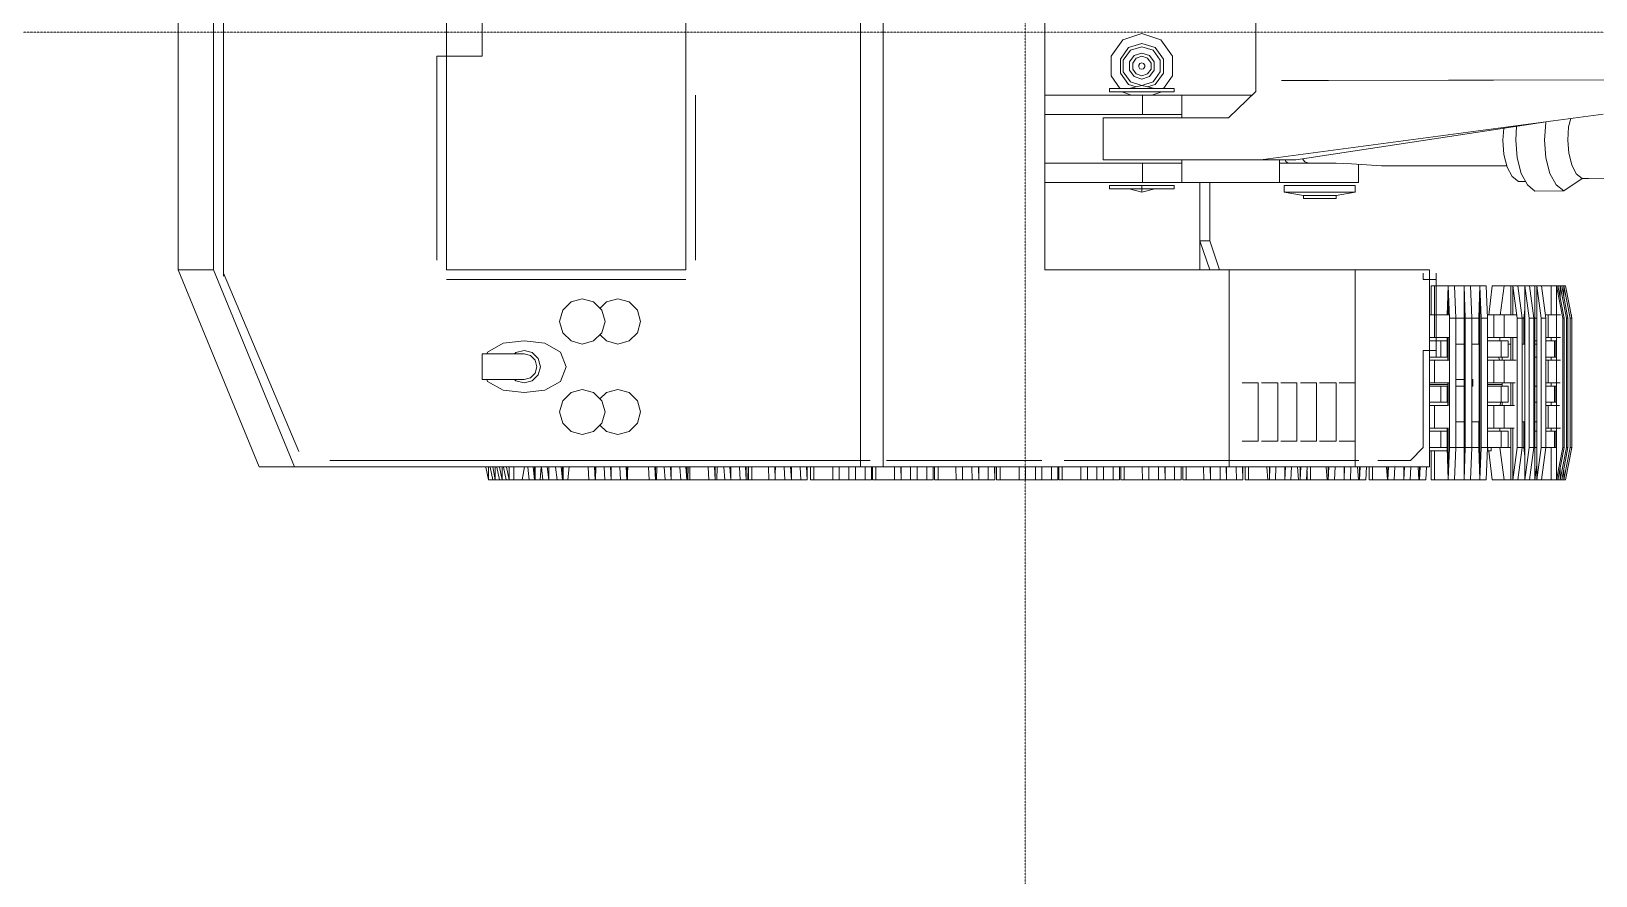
# Model space of a CAD drawing. Header units: millimetres. Extents: x -36433 to 17091, y -3786 to 28324.
# Drawn here: x -223 to 5162, y 3074 to 5982 of the extents above; entities that cross this region are included whole.
import ezdxf

# ---------------------------------------------------------------- set-up
doc = ezdxf.new("R2010")
doc.units = ezdxf.units.MM
doc.linetypes.add('HIDDEN2', pattern=[0.1875, 0.125, -0.0625])

msp = doc.modelspace()

# ---------------------------------------------------------------- linework, layer by layer
at = {"color": 0, "linetype": 'Continuous', "lineweight": 5}
for p, q in [((2631.5, 7465.9), (2631.5, 4482.2)), ((2709.6, 4482.2), (2709.6, 7465.9)), ((282, 6797.8), (282, 5161)), ((404.6, 6797.8), (404.6, 5161)), ((1206.2, 6797.8), (1206.2, 5161)), ((2029.5, 5161), (2029.5, 6797.8)), ((3266, 5161), (3266, 6797.8)), ((438.2, 6775.4), (438.2, 5139.2)), ((3992.5, 5774.4), (3992.5, 6186.3)), ((1328.8, 6063), (1328.8, 5896.3)), ((3494.4, 5897), (3534.9, 5953)), ((3553.7, 5926), (3526, 5886.4)), ((3534.9, 5953), (3600.1, 5974.1)), ((3600.1, 5940.5), (3553.7, 5926)), ((3600.1, 5929.3), (3560.6, 5916.8)), ((3600.1, 5974.1), (3665.4, 5953)), ((3645.6, 5926), (3600.1, 5940.5)), ((3638.7, 5916.8), (3600.1, 5929.3)), ((3674.3, 5886.4), (3645.6, 5926)), ((3665.4, 5953), (3705.9, 5897)), ((1172.6, 5896.3), (1172.6, 5194.6)), ((1328.8, 5896.3), (1172.6, 5896.3)), ((3494.4, 5828.5), (3494.4, 5897)), ((3526, 5886.4), (3526, 5838.3)), ((3560.6, 5916.8), (3535.9, 5883.2)), ((3535.9, 5883.2), (3535.9, 5842.3)), ((3573.4, 5899), (3557.6, 5876.6)), ((3557.6, 5876.6), (3557.6, 5848.9)), ((3568.5, 5872.6), (3580.4, 5889.7)), ((3568.5, 5852.2), (3568.5, 5872.6)), ((3600.1, 5906.9), (3573.4, 5899)), ((3580.4, 5889.7), (3600.1, 5896.3)), ((3593.2, 5871.9), (3589.3, 5866)), ((3600.1, 5873.9), (3593.2, 5871.9)), ((3625.8, 5899), (3600.1, 5906.9)), ((3619.9, 5889.7), (3600.1, 5896.3)), ((3600.1, 5873.9), (3606.1, 5871.9)), ((3606.1, 5871.9), (3610, 5866)), ((3631.8, 5872.6), (3619.9, 5889.7)), ((3642.6, 5876.6), (3625.8, 5899)), ((3631.8, 5852.2), (3631.8, 5872.6)), ((3663.4, 5883.2), (3638.7, 5916.8)), ((3642.6, 5848.9), (3642.6, 5876.6)), ((3663.4, 5842.3), (3663.4, 5883.2)), ((3674.3, 5838.3), (3674.3, 5886.4)), ((3705.9, 5897), (3705.9, 5828.5)), ((3525, 5784.3), (3494.4, 5828.5)), ((3526, 5838.3), (3553.7, 5799.5)), ((3535.9, 5842.3), (3560.6, 5808.7)), ((3557.6, 5848.9), (3573.4, 5826.5)), ((3580.4, 5835.7), (3568.5, 5852.2)), ((3573.4, 5826.5), (3600.1, 5817.9)), ((3600.1, 5829.1), (3580.4, 5835.7)), ((3589.3, 5866), (3589.3, 5859.4)), ((3589.3, 5859.4), (3593.2, 5853.5)), ((3593.2, 5853.5), (3600.1, 5851.5)), ((3600.1, 5851.5), (3606.1, 5853.5)), ((3619.9, 5835.7), (3600.1, 5829.1)), ((3600.1, 5817.9), (3625.8, 5826.5)), ((3606.1, 5853.5), (3610, 5859.4)), ((3610, 5866), (3610, 5859.4)), ((3631.8, 5852.2), (3619.9, 5835.7)), ((3625.8, 5826.5), (3642.6, 5848.9)), ((3638.7, 5808.7), (3663.4, 5842.3)), ((3645.6, 5799.5), (3674.3, 5838.3)), ((3705.9, 5828.5), (3674.3, 5785)), ((2063.2, 5194.6), (2063.2, 5762.6)), ((3266, 5762.6), (3979.7, 5762.6)), ((3488.4, 5785), (3488.4, 5773.8)), ((3710.8, 5785), (3488.4, 5785)), ((3488.4, 5773.8), (3710.8, 5773.8)), ((3534.9, 5772.4), (3533.9, 5773.8)), ((3564.5, 5762.6), (3534.9, 5772.4)), ((3553.7, 5799.5), (3580.4, 5790.9)), ((3600.1, 5795.5), (3555.7, 5785)), ((3560.6, 5808.7), (3600.1, 5795.5)), ((3600.1, 5795.5), (3638.7, 5808.7)), ((3644.6, 5785), (3600.1, 5795.5)), ((3602.1, 5762.6), (3602.1, 5695.4)), ((3618.9, 5790.9), (3645.6, 5799.5)), ((3665.4, 5772.4), (3634.7, 5762.6)), ((3665.4, 5773.8), (3665.4, 5772.4)), ((3710.8, 5773.8), (3710.8, 5785)), ((3737.5, 5762.6), (3737.5, 5684.2)), ((3898.6, 5684.8), (3992.5, 5774.4)), ((4080.5, 5813.3), (6436.9, 5815.9)), ((4242.6, 5813.3), (4080.5, 5813.3)), ((4655.7, 5814), (4810.9, 5814)), ((3737.5, 5695.4), (3265.1, 5695.4)), ((3466.7, 5684.2), (3483.5, 5684.2)), ((3466.7, 5539.8), (3466.7, 5684.2)), ((3483.5, 5684.2), (3552.7, 5684.8)), ((3552.7, 5684.8), (3898.6, 5684.8)), ((4017.2, 5540.5), (5187.5, 5697.3)), ((5006.6, 5672.9), (4129.9, 5539.8)), ((4887, 5607.7), (4890, 5655.2)), ((4985.9, 5607.7), (4990.8, 5668.3)), ((4990.8, 5668.3), (4990.8, 5670.3)), ((5076.8, 5682.2), (5068.9, 5653.2)), ((4845.5, 5648.6), (4842.6, 5607.7)), ((4842.6, 5607.7), (4846.5, 5557.6)), ((4892, 5546.4), (4887, 5607.7)), ((4985.9, 5607.7), (4990.8, 5546.4)), ((5065.9, 5607.7), (5068.9, 5653.2)), ((5069.9, 5562.2), (5065.9, 5607.7)), ((4846.5, 5557.6), (4857.4, 5514.1)), ((5079.8, 5522.1), (5069.9, 5562.2)), ((3266, 5528.6), (3737.5, 5528.6)), ((4129.9, 5539.8), (3466.7, 5539.8)), ((3602.1, 5528.6), (3602.1, 5462.1)), ((3737.5, 5539.8), (3737.5, 5462.1)), ((3772.1, 5539.8), (4017.2, 5540.5)), ((3838.3, 5539.8), (3838.3, 5539.8)), ((4129.9, 5539.8), (4017.2, 5540.5)), ((4073.6, 5539.8), (4073.6, 5462.1)), ((4268.3, 5528.6), (4073.6, 5528.6)), ((4093.3, 5539.8), (4095.3, 5533.9)), ((4095.3, 5533.9), (4103.2, 5528)), ((4161.5, 5532.6), (4152.6, 5543.1)), ((4176.4, 5528.6), (4161.5, 5532.6)), ((4321.7, 5525.3), (4268.3, 5528.6)), ((4424.5, 5519.4), (4321.7, 5525.3)), ((4345.4, 5523.4), (4345.4, 5462.1)), ((4424.5, 5519.4), (4855.4, 5519.4)), ((4857.4, 5514.1), (4875.2, 5481.9)), ((4905.8, 5493.1), (4892, 5546.4)), ((4990.8, 5546.4), (5004.7, 5493.1)), ((5095.6, 5491.7), (5079.8, 5522.1)), ((4345.4, 5462.1), (3265.1, 5462.1)), ((3488.4, 5450.9), (3488.4, 5439.7)), ((3710.8, 5450.9), (3488.4, 5450.9)), ((3488.4, 5439.7), (3710.8, 5439.7)), ((3600.1, 5428.5), (3555.7, 5439.7)), ((3600.1, 5450.9), (3600.1, 5428.5)), ((3600.1, 5428.5), (3644.6, 5439.7)), ((3710.8, 5439.7), (3710.8, 5450.9)), ((3799.8, 5462.1), (3799.8, 5161)), ((3833.4, 5462.1), (3833.4, 5261.1)), ((4089.4, 5450.9), (4089.4, 5428.5)), ((4089.4, 5450.9), (4334.5, 5450.9)), ((4334.5, 5450.9), (4334.5, 5428.5)), ((4875.2, 5481.9), (4896.9, 5464.7)), ((4896.9, 5464.7), (4920.6, 5464.7)), ((4927.6, 5453.5), (4905.8, 5493.1)), ((4953.3, 5431.8), (4927.6, 5453.5)), ((5004.7, 5493.1), (5026.4, 5453.5)), ((5026.4, 5453.5), (5053.1, 5432.4)), ((5053.1, 5432.4), (5115.4, 5475.9)), ((5115.4, 5475.9), (5095.6, 5491.7)), ((6173.9, 5476.6), (5115.4, 5475.9)), ((5115.4, 5475.9), (5137.1, 5475.9)), ((5118.3, 5475.9), (5118.3, 5475.3)), ((5137.1, 5475.9), (5137.1, 5475.9)), ((4089.4, 5428.5), (4334.5, 5428.5)), ((4156.6, 5417.3), (4089.4, 5428.5)), ((4156.6, 5417.3), (4156.6, 5406.1)), ((4268.3, 5417.3), (4156.6, 5417.3)), ((4156.6, 5406.1), (4268.3, 5406.1)), ((4334.5, 5428.5), (4268.3, 5417.3)), ((4268.3, 5406.1), (4268.3, 5417.3)), ((5053.1, 5432.4), (4953.3, 5431.8)), ((3799.8, 5261.1), (3833.4, 5161)), ((3833.4, 5261.1), (3799.8, 5261.1)), ((3867, 5161), (3833.4, 5261.1)), ((282, 5161), (560.8, 4482.2)), ((282, 5161), (404.6, 5161)), ((404.6, 5161), (683.3, 4482.2)), ((438.2, 5149.8), (698.2, 4535)), ((1206.2, 5161), (2029.5, 5161)), ((1206.2, 5128), (2029.5, 5128)), ((4590.5, 5161), (3266, 5161)), ((3900.6, 5161), (3900.6, 4482.2)), ((4334.5, 4482.2), (4334.5, 5161)), ((4568.8, 5128), (4568.8, 5149.8)), ((4613.2, 5128), (4568.8, 5128)), ((4590.5, 4482.2), (4590.5, 5161)), ((4613.2, 4860.5), (4613.2, 5149.8)), ((4596.4, 5005.4), (4596.4, 5105.6)), ((4596.4, 5105.6), (4785.2, 5105.6)), ((4607.3, 4927.7), (4607.3, 5105.6)), ((4654.8, 5105.6), (4650.8, 5004.8)), ((4658.7, 4994.2), (4654.8, 5105.6)), ((4654.8, 5005.4), (4654.8, 5105.6)), ((4676.5, 5105.6), (4680.5, 4994.2)), ((4709.1, 5105.6), (4709.1, 4437.4)), ((4713.1, 4994.2), (4709.1, 5105.6)), ((4730.9, 5105.6), (4735.8, 4994.2)), ((4759.5, 4994.2), (4763.5, 5105.6)), ((4763.5, 5105.6), (4763.5, 4437.4)), ((4768.4, 4994.2), (4763.5, 5105.6)), ((4785.2, 5105.6), (4790.2, 4994.2)), ((4806, 5105.6), (4794.1, 5004.8)), ((5058, 5105.6), (4806, 5105.6)), ((4847.5, 5105.6), (4833.7, 5004.8)), ((4870.2, 5005.4), (4870.2, 5105.6)), ((4877.2, 5105.6), (4892, 4994.2)), ((4877.2, 5005.4), (4877.2, 5105.6)), ((4908.8, 4994.2), (4894, 5105.6)), ((4918.7, 5105.6), (4933.5, 4994.2)), ((4918.7, 4437.4), (4918.7, 5105.6)), ((4934.5, 5105.6), (4949.3, 4994.2)), ((4952.3, 5105.6), (4952.3, 4437.4)), ((4959.2, 5105.6), (4974, 4994.2)), ((4959.2, 4437.4), (4959.2, 5105.6)), ((4990.8, 4994.2), (4976, 5105.6)), ((5008.6, 5105.6), (5008.6, 5005.4)), ((5027.4, 5105.6), (5027.4, 4437.4)), ((5049.1, 4994.2), (5027.4, 5105.6)), ((5032.3, 5105.6), (5033.3, 5105.6)), ((5054.1, 4994.2), (5032.3, 5105.6)), ((5033.3, 5105.6), (5033.3, 5100.3)), ((5040.2, 5105.6), (5062, 4994.2)), ((5040.2, 5105.6), (5040.2, 5064.7)), ((5066.9, 4994.2), (5045.2, 5105.6)), ((5053.1, 5105.6), (5074.8, 4994.2)), ((5053.1, 5064.7), (5053.1, 5105.6)), ((5079.8, 4994.2), (5058, 5105.6)), ((1595.6, 4983), (1606.5, 5021.9)), ((1606.5, 5021.9), (1635.2, 5050.3)), ((1635.2, 5050.3), (1673.7, 5060.8)), ((1673.7, 5060.8), (1712.3, 5050.3)), ((1712.3, 5050.3), (1740.9, 5021.9)), ((1734, 5027.8), (1756.7, 5050.3)), ((1740.9, 5021.9), (1751.8, 4983)), ((1756.7, 5050.3), (1796.3, 5060.8)), ((1796.3, 5060.8), (1834.8, 5050.3)), ((1834.8, 5050.3), (1863.5, 5021.9)), ((1863.5, 5021.9), (1874.4, 4983)), ((4914.7, 4994.2), (4918.7, 5023.9)), ((1606.5, 4944.2), (1595.6, 4983)), ((1751.8, 4983), (1740.9, 4944.2)), ((1863.5, 4944.2), (1874.4, 4983)), ((4657.7, 5005.4), (4590.5, 5005.4)), ((4658.7, 4994.2), (4658.7, 4548.8)), ((4658.7, 4994.2), (4709.1, 4994.2)), ((4680.5, 4548.8), (4680.5, 4994.2)), ((4713.1, 4994.2), (4763.5, 4994.2)), ((4713.1, 4548.8), (4713.1, 4994.2)), ((4735.8, 4994.2), (4735.8, 4548.8)), ((4759.5, 4994.2), (4759.5, 4905.3)), ((4768.4, 4994.2), (4790.2, 4994.2)), ((4768.4, 4548.8), (4768.4, 4994.2)), ((4790.2, 5005.4), (4789.2, 5005.4)), ((4790.2, 5005.4), (4890, 5005.4)), ((4790.2, 5005.4), (4790.2, 4548.8)), ((4811.9, 4927.7), (4811.9, 5005.4)), ((4847.5, 4927.7), (4847.5, 5005.4)), ((4892, 4994.2), (4918.7, 4994.2)), ((4892, 4548.8), (4892, 4994.2)), ((4908.8, 4548.8), (4908.8, 4994.2)), ((4914.7, 4994.2), (4914.7, 4905.3)), ((4933.5, 4994.2), (4959.2, 4994.2)), ((4933.5, 4994.2), (4933.5, 4548.8)), ((4949.3, 4994.2), (4949.3, 4548.8)), ((4974, 4994.2), (4974, 4548.8)), ((4974, 4994.2), (4990.8, 4994.2)), ((4988.8, 5005.4), (5041.2, 5005.4)), ((4990.8, 4994.2), (4990.8, 4548.8)), ((4998.7, 4927.7), (4998.7, 5005.4)), ((5049.1, 4994.2), (5054.1, 4994.2)), ((5049.1, 4548.8), (5049.1, 4994.2)), ((5054.1, 4994.2), (5054.1, 4548.8)), ((5062, 4994.2), (5062, 4548.8)), ((5062, 4994.2), (5066.9, 4994.2)), ((5066.9, 4548.8), (5066.9, 4994.2)), ((5074.8, 4994.2), (5079.8, 4994.2)), ((5074.8, 4994.2), (5074.8, 4548.8)), ((5078.8, 5005.4), (5076.8, 5005.4)), ((5078.8, 4998.9), (5078.8, 5005.4)), ((5079.8, 4548.8), (5079.8, 4994.2)), ((1400.9, 4907.9), (1347.5, 4877.6)), ((1400.9, 4907.9), (1473.1, 4916.5)), ((1473.1, 4916.5), (1545.2, 4907.9)), ((1545.2, 4907.9), (1598.6, 4877.6)), ((1606.5, 4944.2), (1635.2, 4915.8)), ((1635.2, 4915.8), (1673.7, 4905.3)), ((1712.3, 4915.8), (1673.7, 4905.3)), ((1740.9, 4944.2), (1712.3, 4915.8)), ((1734, 4937.6), (1756.7, 4915.8)), ((1756.7, 4915.8), (1796.3, 4905.3)), ((1796.3, 4905.3), (1834.8, 4915.8)), ((1834.8, 4915.8), (1863.5, 4944.2)), ((4650.8, 4916.5), (4589.5, 4916.5)), ((4590.5, 4927.7), (4657.7, 4927.7)), ((4629.1, 4916.5), (4629.1, 4860.5)), ((4650.8, 4860.5), (4650.8, 4927.7)), ((4650.8, 4905.3), (4654.8, 4905.3)), ((4652.8, 4905.3), (4650.8, 4905.3)), ((4652.8, 4849.3), (4652.8, 4905.3)), ((4654.8, 4927), (4654.8, 4848.6)), ((4679.5, 4905.3), (4709.1, 4905.3)), ((4735.8, 4905.3), (4763.5, 4905.3)), ((4763.5, 4916.5), (4761.5, 4916.5)), ((4761.5, 4916.5), (4761.5, 4637.8)), ((4890, 4927.7), (4790.2, 4927.7)), ((4790.2, 4916.5), (4860.4, 4916.5)), ((4832.7, 4915.8), (4832.7, 4927.7)), ((4836.6, 4860.5), (4836.6, 4916.5)), ((4860.4, 4916.5), (4860.4, 4860.5)), ((4860.4, 4905.3), (4870.2, 4905.3)), ((4870.2, 4848.6), (4870.2, 4927)), ((4877.2, 4927), (4877.2, 4849.3)), ((4918.7, 4905.3), (4908.8, 4905.3)), ((4949.3, 4916.5), (4959.2, 4916.5)), ((4959.2, 4905.3), (4949.3, 4905.3)), ((4989.8, 4916.5), (5025.4, 4916.5)), ((5041.2, 4927.7), (4990.8, 4927.7)), ((5008.6, 4915.8), (5008.6, 4927)), ((5020.5, 4916.5), (5020.5, 4860.5)), ((5025.4, 4860.5), (5025.4, 4916.5)), ((1328.8, 4871.7), (1473.1, 4871.7)), ((1328.8, 4782.7), (1328.8, 4871.7)), ((1347.5, 4877.6), (1344.6, 4871.7)), ((1445.4, 4875.6), (1440.5, 4871.7)), ((1473.1, 4882.9), (1445.4, 4875.6)), ((1500.7, 4875.6), (1473.1, 4882.9)), ((1473.1, 4871.7), (1495.8, 4865.7)), ((1495.8, 4865.7), (1511.6, 4849.3)), ((1521.5, 4855.2), (1500.7, 4875.6)), ((1511.6, 4849.3), (1517.5, 4826.9)), ((1529.4, 4826.9), (1521.5, 4855.2)), ((1598.6, 4877.6), (1618.4, 4826.9)), ((4568.8, 4882.9), (4613.2, 4882.9)), ((4568.8, 4548.8), (4568.8, 4882.9)), ((4650.8, 4860.5), (4590.5, 4860.5)), ((4590.5, 4849.3), (4656.7, 4849.3)), ((4607.3, 4771.5), (4607.3, 4849.3)), ((4651.8, 4871.7), (4649.8, 4871.7)), ((4654.8, 4848.6), (4652.8, 4849.3)), ((4761.5, 4860.5), (4763.5, 4860.5)), ((4860.4, 4860.5), (4790.2, 4860.5)), ((4790.2, 4849.3), (4888, 4849.3)), ((4811.9, 4771.5), (4811.9, 4849.3)), ((4827.7, 4859.8), (4831.7, 4848.6)), ((4840.6, 4860.5), (4840.6, 4849.3)), ((4847.5, 4771.5), (4847.5, 4849.3)), ((4958.2, 4860.5), (4949.3, 4860.5)), ((5025.4, 4860.5), (4989.8, 4860.5)), ((4990.8, 4849.3), (5041.2, 4849.3)), ((4998.7, 4771.5), (4998.7, 4849.3)), ((5008.6, 4848.6), (5008.6, 4860.5)), ((1511.6, 4805.1), (1495.8, 4788.7)), ((1500.7, 4778.8), (1521.5, 4799.2)), ((1517.5, 4826.9), (1511.6, 4805.1)), ((1521.5, 4799.2), (1529.4, 4826.9)), ((1618.4, 4826.9), (1598.6, 4776.8)), ((1328.8, 4782.7), (1473.1, 4782.7)), ((1347.5, 4776.8), (1344.6, 4782.7)), ((1400.9, 4746.5), (1347.5, 4776.8)), ((1473.1, 4737.9), (1400.9, 4746.5)), ((1445.4, 4778.8), (1440.5, 4782.7)), ((1473.1, 4771.5), (1445.4, 4778.8)), ((1495.8, 4788.7), (1473.1, 4782.7)), ((1473.1, 4771.5), (1500.7, 4778.8)), ((1545.2, 4746.5), (1473.1, 4737.9)), ((1598.6, 4776.8), (1545.2, 4746.5)), ((1635.2, 4738.6), (1673.7, 4749.1)), ((1673.7, 4749.1), (1712.3, 4738.6)), ((1756.7, 4738.6), (1796.3, 4749.1)), ((1834.8, 4738.6), (1796.3, 4749.1)), ((4000.4, 4771.5), (3945.1, 4771.5)), ((4000.4, 4771.5), (4000.4, 4571.2)), ((4067.6, 4771.5), (4011.3, 4771.5)), ((4067.6, 4571.2), (4067.6, 4771.5)), ((4133.9, 4771.5), (4078.5, 4771.5)), ((4133.9, 4771.5), (4133.9, 4571.2)), ((4201.1, 4771.5), (4145.7, 4771.5)), ((4201.1, 4571.2), (4201.1, 4771.5)), ((4268.3, 4771.5), (4212, 4771.5)), ((4268.3, 4771.5), (4268.3, 4571.2)), ((4334.5, 4771.5), (4279.2, 4771.5)), ((4334.5, 4571.2), (4334.5, 4771.5)), ((4589.5, 4760.3), (4650.8, 4760.3)), ((4656.7, 4771.5), (4590.5, 4771.5)), ((4652.8, 4766.2), (4590.5, 4766.2)), ((4629.1, 4760.3), (4629.1, 4705)), ((4649.8, 4749.1), (4651.8, 4749.1)), ((4650.8, 4760.3), (4650.8, 4705)), ((4652.8, 4771.5), (4652.8, 4693.8)), ((4654.8, 4771.5), (4652.8, 4771.5)), ((4654.8, 4693.1), (4654.8, 4771.5)), ((4708.1, 4782.7), (4680.5, 4782.7)), ((4708.1, 4760.3), (4680.5, 4760.3)), ((4739.8, 4782.7), (4735.8, 4782.7)), ((4735.8, 4760.3), (4739.8, 4760.3)), ((4739.8, 4760.3), (4739.8, 4782.7)), ((4763.5, 4760.3), (4761.5, 4760.3)), ((4840.6, 4766.2), (4789.2, 4766.2)), ((4790.2, 4771.5), (4885.1, 4771.5)), ((4860.4, 4760.3), (4790.2, 4760.3)), ((4836.6, 4705), (4836.6, 4760.3)), ((4840.6, 4771.5), (4840.6, 4759.7)), ((4860.4, 4760.3), (4860.4, 4705)), ((4870.2, 4771.5), (4870.2, 4693.1)), ((4877.2, 4693.8), (4877.2, 4771.5)), ((4949.3, 4760.3), (4959.2, 4760.3)), ((4989.8, 4760.3), (5025.4, 4760.3)), ((5040.2, 4771.5), (4990.8, 4771.5)), ((5008.6, 4760.3), (5008.6, 4771.5)), ((5020.5, 4705), (5020.5, 4760.3)), ((5025.4, 4760.3), (5025.4, 4705)), ((1595.6, 4671.4), (1606.5, 4710.2)), ((1606.5, 4710.2), (1635.2, 4738.6)), ((1712.3, 4738.6), (1740.9, 4710.2)), ((1734, 4716.2), (1756.7, 4738.6)), ((1740.9, 4710.2), (1751.8, 4671.4)), ((1863.5, 4710.2), (1834.8, 4738.6)), ((1874.4, 4671.4), (1863.5, 4710.2)), ((4651.8, 4705), (4590.5, 4705)), ((4590.5, 4693.8), (4655.7, 4693.8)), ((4607.3, 4615.4), (4607.3, 4693.8)), ((4655.7, 4693.8), (4654.8, 4693.1)), ((4763.5, 4705), (4761.5, 4705)), ((4860.4, 4705), (4790.2, 4705)), ((4790.2, 4693.8), (4883.1, 4693.8)), ((4811.9, 4615.4), (4811.9, 4693.8)), ((4831.7, 4693.1), (4835.6, 4705)), ((4840.6, 4705), (4840.6, 4693.8)), ((4847.5, 4693.8), (4847.5, 4615.4)), ((4958.2, 4705), (4949.3, 4705)), ((5025.4, 4705), (4989.8, 4705)), ((4990.8, 4693.8), (5037.3, 4693.8)), ((4998.7, 4615.4), (4998.7, 4693.8)), ((5008.6, 4693.1), (5008.6, 4705)), ((1606.5, 4632.5), (1595.6, 4671.4)), ((1635.2, 4604.1), (1606.5, 4632.5)), ((1740.9, 4632.5), (1712.3, 4604.1)), ((1751.8, 4671.4), (1740.9, 4632.5)), ((1834.8, 4604.1), (1863.5, 4632.5)), ((1863.5, 4632.5), (1874.4, 4671.4)), ((4679.5, 4637.8), (4709.1, 4637.8)), ((4735.8, 4637.8), (4763.5, 4637.8)), ((4759.5, 4637.8), (4759.5, 4548.8)), ((4761.5, 4637.8), (4759.5, 4637.8)), ((4908.8, 4637.8), (4918.7, 4637.8)), ((4914.7, 4548.8), (4914.7, 4637.8)), ((4948.3, 4637.8), (4959.2, 4637.8)), ((1673.7, 4593.6), (1635.2, 4604.1)), ((1712.3, 4604.1), (1673.7, 4593.6)), ((1756.7, 4604.1), (1734, 4625.9)), ((1796.3, 4593.6), (1756.7, 4604.1)), ((1796.3, 4593.6), (1834.8, 4604.1)), ((4589.5, 4604.8), (4650.8, 4604.8)), ((4655.7, 4615.4), (4590.5, 4615.4)), ((4629.1, 4604.8), (4629.1, 4548.8)), ((4650.8, 4548.8), (4650.8, 4615.4)), ((4654.8, 4615.4), (4655.7, 4615.4)), ((4654.8, 4437.4), (4654.8, 4615.4)), ((4761.5, 4604.8), (4763.5, 4604.8)), ((4761.5, 4548.8), (4761.5, 4604.8)), ((4790.2, 4615.4), (4881.1, 4615.4)), ((4860.4, 4604.8), (4790.2, 4604.8)), ((4832.7, 4615.4), (4832.7, 4604.8)), ((4836.6, 4604.8), (4836.6, 4548.8)), ((4860.4, 4548.8), (4860.4, 4604.8)), ((4870.2, 4615.4), (4870.2, 4437.4)), ((4877.2, 4437.4), (4877.2, 4615.4)), ((4949.3, 4604.8), (4959.2, 4604.8)), ((5025.4, 4604.8), (4989.8, 4604.8)), ((4990.8, 4615.4), (5041.2, 4615.4)), ((5008.6, 4604.1), (5008.6, 4615.4)), ((5020.5, 4548.8), (5020.5, 4604.8)), ((5025.4, 4604.8), (5025.4, 4548.8)), ((4000.4, 4571.2), (3945.1, 4571.2)), ((4011.3, 4571.2), (4067.6, 4571.2)), ((4133.9, 4571.2), (4078.5, 4571.2)), ((4145.7, 4571.2), (4201.1, 4571.2)), ((4268.3, 4571.2), (4212, 4571.2)), ((4279.2, 4571.2), (4334.5, 4571.2)), ((4524.3, 4504.6), (4568.8, 4548.8)), ((4654.8, 4548.8), (4590.5, 4548.8)), ((4650.8, 4537.6), (4590.5, 4537.6)), ((4596.4, 4536.9), (4596.4, 4437.4)), ((4607.3, 4437.4), (4607.3, 4536.9)), ((4650.8, 4548.8), (4654.8, 4437.4)), ((4658.7, 4548.8), (4654.8, 4437.4)), ((4709.1, 4548.8), (4658.7, 4548.8)), ((4676.5, 4437.4), (4680.5, 4548.8)), ((4709.1, 4437.4), (4713.1, 4548.8)), ((4763.5, 4548.8), (4713.1, 4548.8)), ((4730.9, 4437.4), (4735.8, 4548.8)), ((4759.5, 4548.8), (4763.5, 4437.4)), ((4763.5, 4437.4), (4768.4, 4548.8)), ((4768.4, 4548.8), (4870.2, 4548.8)), ((4785.2, 4437.4), (4790.2, 4548.8)), ((4789.2, 4537.6), (4802, 4537.6)), ((4791.2, 4548.8), (4791.2, 4537.6)), ((4806, 4437.4), (4794.1, 4536.9)), ((4802, 4537.6), (4802, 4548.8)), ((4832.7, 4548.8), (4847.5, 4437.4)), ((4877.2, 4437.4), (4892, 4548.8)), ((4892, 4548.8), (4918.7, 4548.8)), ((4908.8, 4548.8), (4894, 4437.4)), ((4914.7, 4548.8), (4918.7, 4518.5)), ((4933.5, 4548.8), (4918.7, 4437.4)), ((4959.2, 4548.8), (4933.5, 4548.8)), ((4934.5, 4437.4), (4949.3, 4548.8)), ((4974, 4548.8), (4959.2, 4437.4)), ((4974, 4548.8), (5025.4, 4548.8)), ((4990.8, 4548.8), (4976, 4437.4)), ((5008.6, 4437.4), (5008.6, 4548.1)), ((5027.4, 4437.4), (5049.1, 4548.8)), ((5054.1, 4548.8), (5032.3, 4437.4)), ((5040.2, 4437.4), (5062, 4548.8)), ((5066.9, 4548.8), (5045.2, 4437.4)), ((5049.1, 4548.8), (5054.1, 4548.8)), ((5053.1, 4437.4), (5074.8, 4548.8)), ((5079.8, 4548.8), (5058, 4437.4)), ((5062, 4548.8), (5066.9, 4548.8)), ((5074.8, 4548.8), (5079.8, 4548.8)), ((560.8, 4482.2), (4590.5, 4482.2)), ((804.9, 4504.6), (2665.1, 4504.6)), ((1350.5, 4437.4), (1341.6, 4481.6)), ((1350.5, 4481.6), (1350.5, 4437.4)), ((1356.4, 4481.6), (1365.3, 4437.4)), ((1374.2, 4437.4), (1365.3, 4482.2)), ((1374.2, 4481.6), (1374.2, 4437.4)), ((1388.1, 4437.4), (1379.2, 4481.6)), ((1398, 4437.4), (1389.1, 4481.6)), ((1398, 4481.6), (1398, 4437.4)), ((1402.9, 4481.6), (1411.8, 4437.4)), ((1421.7, 4437.4), (1412.8, 4481.6)), ((1421.7, 4481.6), (1421.7, 4437.4)), ((1437.5, 4437.4), (1437.5, 4481.6)), ((1475, 4482.2), (1467.1, 4437.4)), ((1490.9, 4437.4), (1485.9, 4481.6)), ((1504.7, 4482.2), (1509.6, 4437.4)), ((1509.6, 4437.4), (1509.6, 4481.6)), ((1511.6, 4481.6), (1511.6, 4437.4)), ((1528.4, 4437.4), (1532.4, 4482.2)), ((1533.4, 4481.6), (1538.3, 4437.4)), ((1558.1, 4437.4), (1553.1, 4482.2)), ((1558.1, 4481.6), (1558.1, 4437.4)), ((1586.7, 4437.4), (1581.8, 4481.6)), ((1605.5, 4437.4), (1600.6, 4482.2)), ((1605.5, 4481.6), (1605.5, 4437.4)), ((1607.5, 4481.6), (1607.5, 4437.4)), ((1624.3, 4437.4), (1628.3, 4482.2)), ((1693.5, 4481.6), (1696.5, 4437.4)), ((1718.2, 4437.4), (1716.2, 4482.2)), ((1720.2, 4482.2), (1718.2, 4481.6)), ((1718.2, 4481.6), (1718.2, 4437.4)), ((1719.2, 4437.4), (1720.2, 4482.2)), ((1748.8, 4481.6), (1750.8, 4437.4)), ((1772.6, 4437.4), (1770.6, 4482.2)), ((1772.6, 4481.6), (1772.6, 4437.4)), ((1805.2, 4437.4), (1803.2, 4481.6)), ((1824.9, 4482.2), (1826.9, 4437.4)), ((1826.9, 4481.6), (1824.9, 4482.2)), ((1826.9, 4437.4), (1826.9, 4481.6)), ((1829.9, 4482.2), (1827.9, 4437.4)), ((1904, 4437.4), (1901.1, 4481.6)), ((1925.8, 4437.4), (1922.8, 4482.2)), ((1925.8, 4481.6), (1925.8, 4437.4)), ((1930.7, 4482.2), (1928.7, 4437.4)), ((1958.4, 4437.4), (1955.4, 4481.6)), ((1980.1, 4437.4), (1977.2, 4482.2)), ((1980.1, 4481.6), (1980.1, 4437.4)), ((2009.8, 4481.6), (2012.7, 4437.4)), ((2033.5, 4437.4), (2030.5, 4482.2)), ((2033.5, 4481.6), (2033.5, 4437.4)), ((2036.5, 4437.4), (2038.4, 4482.2)), ((2043.4, 4481.6), (2043.4, 4437.4)), ((2106.6, 4481.6), (2109.6, 4437.4)), ((2128.4, 4482.2), (2131.4, 4437.4)), ((2131.4, 4437.4), (2131.4, 4481.6)), ((2136.3, 4437.4), (2138.3, 4482.2)), ((2161, 4481.6), (2164, 4437.4)), ((2181.8, 4482.2), (2184.7, 4437.4)), ((2184.7, 4437.4), (2184.7, 4481.6)), ((2217.3, 4437.4), (2214.4, 4481.6)), ((2235.1, 4482.2), (2238.1, 4437.4)), ((2238.1, 4437.4), (2238.1, 4481.6)), ((2245, 4482.2), (2243, 4437.4)), ((2246, 4437.4), (2246, 4482.2)), ((2256.9, 4481.6), (2256.9, 4437.4)), ((2316.2, 4437.4), (2314.2, 4481.6)), ((2336, 4482.2), (2337.9, 4437.4)), ((2338.9, 4482.2), (2337.9, 4459.2)), ((2337.9, 4481.6), (2338.9, 4482.2)), ((2337.9, 4437.4), (2337.9, 4481.6)), ((2368.6, 4481.6), (2370.5, 4437.4)), ((2390.3, 4482.2), (2393.3, 4437.4)), ((2393.3, 4437.4), (2393.3, 4481.6)), ((2425.9, 4437.4), (2423.9, 4481.6)), ((2445.7, 4482.2), (2447.6, 4437.4)), ((2447.6, 4482.2), (2447.6, 4437.4)), ((2459.5, 4437.4), (2459.5, 4482.2)), ((2470.4, 4481.6), (2470.4, 4437.4)), ((2535.6, 4437.4), (2535.6, 4482.2)), ((2558.3, 4482.2), (2558.3, 4437.4)), ((2591, 4437.4), (2591, 4482.2)), ((2613.7, 4482.2), (2613.7, 4437.4)), ((2647.3, 4437.4), (2647.3, 4481.6)), ((2669, 4482.2), (2669, 4437.4)), ((2673, 4437.4), (2673, 4482.2)), ((2683.9, 4481.6), (2683.9, 4437.4)), ((2720.4, 4504.6), (3255.2, 4504.6)), ((2748.1, 4437.4), (2748.1, 4482.2)), ((2769.9, 4482.2), (2770.9, 4481.6)), ((2770.9, 4437.4), (2769.9, 4482.2)), ((2770.9, 4481.6), (2770.9, 4437.4)), ((2803.5, 4482.2), (2803.5, 4437.4)), ((2826.2, 4437.4), (2826.2, 4482.2)), ((2859.8, 4482.2), (2859.8, 4437.4)), ((2881.6, 4437.4), (2881.6, 4482.2)), ((2886.5, 4437.4), (2886.5, 4482.2)), ((2898.4, 4481.6), (2898.4, 4437.4)), ((2960.6, 4437.4), (2959.6, 4481.6)), ((2982.4, 4482.2), (2982.4, 4437.4)), ((3016, 4437.4), (3015, 4481.6)), ((3037.7, 4482.2), (3038.7, 4437.4)), ((3038.7, 4481.6), (3038.7, 4437.4)), ((3071.3, 4437.4), (3071.3, 4482.2)), ((3093.1, 4482.2), (3094.1, 4437.4)), ((3094.1, 4437.4), (3094.1, 4481.6)), ((3100, 4437.4), (3100, 4482.2)), ((3111.9, 4481.6), (3111.9, 4437.4)), ((3178.1, 4482.2), (3178.1, 4437.4)), ((3199.8, 4437.4), (3199.8, 4482.2)), ((3233.4, 4482.2), (3233.4, 4437.4)), ((3255.2, 4437.4), (3255.2, 4482.2)), ((3288.8, 4437.4), (3288.8, 4482.2)), ((3310.5, 4482.2), (3310.5, 4437.4)), ((3314.5, 4437.4), (3314.5, 4482.2)), ((3325.4, 4481.6), (3325.4, 4437.4)), ((3332.3, 4504.6), (4347.4, 4504.6)), ((3389.6, 4437.4), (3389.6, 4482.2)), ((3412.3, 4482.2), (3412.3, 4437.4)), ((3444.9, 4437.4), (3444.9, 4482.2)), ((3467.7, 4482.2), (3467.7, 4437.4)), ((3501.3, 4481.6), (3501.3, 4437.4)), ((3523, 4437.4), (3523, 4482.2)), ((3528, 4437.4), (3528, 4482.2)), ((3538.8, 4481.6), (3538.8, 4437.4)), ((3601.1, 4481.6), (3602.1, 4437.4)), ((3623.9, 4437.4), (3623.9, 4482.2)), ((3657.5, 4482.2), (3657.5, 4437.4)), ((3680.2, 4437.4), (3679.2, 4482.2)), ((3680.2, 4481.6), (3680.2, 4437.4)), ((3712.8, 4437.4), (3712.8, 4482.2)), ((3735.5, 4482.2), (3735.5, 4437.4)), ((3741.5, 4437.4), (3741.5, 4482.2)), ((3752.3, 4481.6), (3752.3, 4437.4)), ((3813.6, 4437.4), (3812.6, 4481.6)), ((3835.4, 4482.2), (3836.4, 4481.6)), ((3836.4, 4437.4), (3835.4, 4482.2)), ((3836.4, 4481.6), (3836.4, 4437.4)), ((3869, 4481.6), (3870, 4437.4)), ((3891.7, 4437.4), (3890.7, 4482.2)), ((3891.7, 4481.6), (3891.7, 4437.4)), ((3925.3, 4437.4), (3924.3, 4481.6)), ((3946.1, 4482.2), (3947.1, 4481.6)), ((3947.1, 4437.4), (3946.1, 4482.2)), ((3947.1, 4481.6), (3947.1, 4437.4)), ((3955, 4437.4), (3955, 4482.2)), ((3966.8, 4481.6), (3966.8, 4437.4)), ((4033.1, 4437.4), (4030.1, 4481.6)), ((4039, 4437.4), (4041, 4482.2)), ((4039, 4482.2), (4039, 4437.4)), ((4061.7, 4482.2), (4059.7, 4437.4)), ((4092.4, 4482.2), (4092.4, 4437.4)), ((4094.3, 4482.2), (4092.4, 4482.2)), ((4092.4, 4437.4), (4094.3, 4482.2)), ((4113.1, 4437.4), (4115.1, 4482.2)), ((4135.8, 4482.2), (4138.8, 4437.4)), ((4144.7, 4482.2), (4144.7, 4437.4)), ((4146.7, 4482.2), (4144.7, 4482.2)), ((4144.7, 4437.4), (4146.7, 4482.2)), ((4166.5, 4437.4), (4168.5, 4482.2)), ((4180.3, 4481.6), (4180.3, 4437.4)), ((4234.7, 4481.6), (4237.7, 4437.4)), ((4241.6, 4437.4), (4241.6, 4482.2)), ((4243.6, 4482.2), (4241.6, 4437.4)), ((4265.3, 4482.2), (4263.4, 4437.4)), ((4296, 4437.4), (4296, 4482.2)), ((4297.9, 4482.2), (4296, 4437.4)), ((4317.7, 4437.4), (4319.7, 4482.2)), ((4342.4, 4482.2), (4345.4, 4437.4)), ((4349.3, 4437.4), (4349.3, 4482.2)), ((4351.3, 4482.2), (4349.3, 4437.4)), ((4371.1, 4437.4), (4373.1, 4482.2)), ((4382.9, 4482.2), (4382.9, 4437.4)), ((4393.8, 4437.4), (4393.8, 4481.6)), ((4412.6, 4504.6), (4524.3, 4504.6)), ((4442.3, 4481.6), (4445.2, 4437.4)), ((4449.2, 4482.2), (4447.2, 4437.4)), ((4447.2, 4482.2), (4449.2, 4482.2)), ((4447.2, 4437.4), (4447.2, 4482.2)), ((4468.9, 4437.4), (4470.9, 4482.2)), ((4501.6, 4437.4), (4503.5, 4482.2)), ((4501.6, 4482.2), (4501.6, 4437.4)), ((4525.3, 4482.2), (4523.3, 4437.4)), ((4551, 4482.2), (4553.9, 4437.4)), ((4555.9, 4482.2), (4555.9, 4437.4)), ((4557.9, 4482.2), (4555.9, 4482.2)), ((4555.9, 4437.4), (4557.9, 4482.2)), ((4579.6, 4482.2), (4577.7, 4437.4)), ((4959.2, 4488.8), (4952.3, 4437.4)), ((5040.2, 4437.4), (5040.2, 4477.6)), ((5053.1, 4477.6), (5053.1, 4437.4)), ((2447.6, 4437.4), (1350.5, 4437.4)), ((1511.6, 4437.4), (1509.6, 4457.2)), ((1607.5, 4437.4), (1605.5, 4437.4)), ((1827.9, 4437.4), (1826.9, 4437.4)), ((1828.9, 4437.4), (1828.9, 4459.2)), ((1928.7, 4437.4), (1925.8, 4437.4)), ((2459.5, 4437.4), (2669, 4437.4)), ((2673, 4437.4), (2881.6, 4437.4)), ((3094.1, 4437.4), (2886.5, 4437.4)), ((2995.2, 4437.4), (2995.2, 4438.1)), ((3100, 4437.4), (3310.5, 4437.4)), ((3523, 4437.4), (3314.5, 4437.4)), ((3528, 4437.4), (3735.5, 4437.4)), ((3724.7, 4437.4), (3724.7, 4437.4)), ((3741.5, 4437.4), (3947.1, 4437.4)), ((4371.1, 4437.4), (3955, 4437.4)), ((4168.5, 4437.4), (4168.5, 4469.1)), ((4577.7, 4437.4), (4382.9, 4437.4)), ((4445.2, 4437.4), (4447.2, 4437.4)), ((4596.4, 4437.4), (4785.2, 4437.4)), ((4806, 4437.4), (5058, 4437.4)), ((5032.3, 4437.4), (5033.3, 4437.4)), ((5033.3, 4437.4), (5033.3, 4442.1))]:
    msp.add_line(p, q, dxfattribs=at)
at = {"linetype": 'HIDDEN2', "lineweight": 5}
for points in [[(3197.8, -626.7), (3197.8, 17791)], [(-2836.7, 5979.4), (13690.9, 5979.4)]]:
    msp.add_lwpolyline(points, dxfattribs=at)
at = {"linetype": 'Continuous', "lineweight": 5}
for radius, start in [(5055.3, 180), (5389.3, 270)]:
    msp.add_arc((3197.8, 5979.4), radius, start, 0, dxfattribs=at)

doc.saveas('drawing.dxf')
